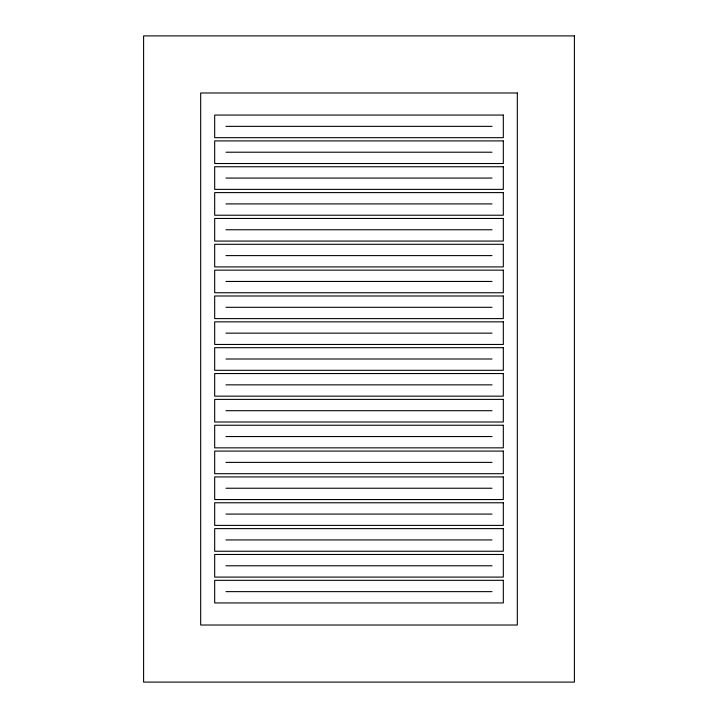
<?xml version="1.0" encoding="UTF-8"?>
<svg xmlns="http://www.w3.org/2000/svg" width="718" height="718" viewBox="0 0 718 718"><rect width="100%" height="100%" fill="white"/><g stroke="black" fill="none" stroke-linecap="round" stroke-linejoin="round"><path stroke-width="1.08" d="M225.99 126.368L492.01 126.368M225.99 152.216L492.01 152.216M225.99 178.064L492.01 178.064M225.99 203.912L492.01 203.912M225.99 229.76L492.01 229.76M225.99 255.608L492.01 255.608M225.99 281.456L492.01 281.456M225.99 307.304L492.01 307.304M225.99 333.152L492.01 333.152M225.99 359L492.01 359M225.99 384.848L492.01 384.848M225.99 410.696L492.01 410.696M225.99 436.544L492.01 436.544M225.99 462.392L492.01 462.392M225.99 488.24L492.01 488.24M225.99 514.088L492.01 514.088M225.99 539.936L492.01 539.936M225.99 565.784L492.01 565.784M225.99 591.632L492.01 591.632M574.4 35.9L143.6 35.9L143.6 682.1L574.4 682.1L574.4 35.9M517.319 92.981L200.681 92.981L200.681 625.019L517.319 625.019L517.319 92.981M503.318 115.059L214.682 115.059L214.682 137.677L503.318 137.677L503.318 115.059M503.318 140.907L214.682 140.907L214.682 163.524L503.318 163.524L503.318 140.907M503.318 166.756L214.682 166.756L214.682 189.373L503.318 189.373L503.318 166.756M503.318 192.603L214.682 192.603L214.682 215.221L503.318 215.221L503.318 192.603M503.318 218.452L214.682 218.452L214.682 241.069L503.318 241.069L503.318 218.452M503.318 244.299L214.682 244.299L214.682 266.916L503.318 266.916L503.318 244.299M503.318 270.147L214.682 270.147L214.682 292.764L503.318 292.764L503.318 270.147M503.318 295.995L214.682 295.995L214.682 318.613L503.318 318.613L503.318 295.995M503.318 321.844L214.682 321.844L214.682 344.461L503.318 344.461L503.318 321.844M503.318 347.691L214.682 347.691L214.682 370.308L503.318 370.308L503.318 347.691M503.318 373.539L214.682 373.539L214.682 396.156L503.318 396.156L503.318 373.539M503.318 399.387L214.682 399.387L214.682 422.004L503.318 422.004L503.318 399.387M503.318 425.236L214.682 425.236L214.682 447.852L503.318 447.852L503.318 425.236M503.318 451.084L214.682 451.084L214.682 473.7L503.318 473.7L503.318 451.084M503.318 476.931L214.682 476.931L214.682 499.548L503.318 499.548L503.318 476.931M503.318 502.78L214.682 502.78L214.682 525.396L503.318 525.396L503.318 502.78M503.318 528.627L214.682 528.627L214.682 551.245L503.318 551.245L503.318 528.627M503.318 554.475L214.682 554.475L214.682 577.092L503.318 577.092L503.318 554.475M503.318 580.323L214.682 580.323L214.682 602.94L503.318 602.94L503.318 580.323"/></g></svg>
